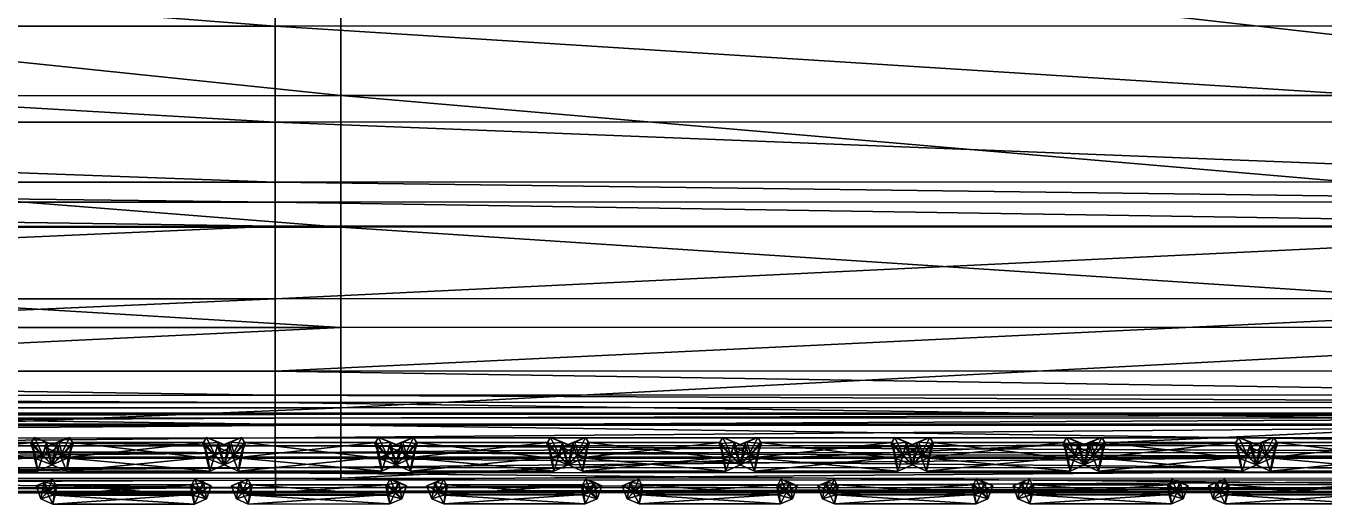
# Model space of a CAD drawing. Header units: centimetres. Extents: x -29.3 to 29.3, y -28.9 to 28.9.
# Drawn here: x 10.256 to 12.978, y -28.854 to -27.852 of the extents above; entities that cross this region are included whole.
import ezdxf

# ---------------------------------------------------------------- set-up
doc = ezdxf.new("R2010")
doc.units = ezdxf.units.CM
doc.layers.get('0').update_dxf_attribs({"true_color": 0xb1581b})

msp = doc.modelspace()

# ---------------------------------------------------------------- meshes
at = {"color": 34, "true_color": 0xb1581b}
mesh = msp.add_polyface(dxfattribs=at)
corners = [(13.9568, -28.2715, 4.6954), (10.7786, -28.2722, 4.8017), (10.7786, -28.2216, 4.8017), (7.3383, -28.2218, 4.8866), (7.3383, -28.2724, 4.8866), (7.3383, -28.1799, 4.8866), (10.7786, -28.1796, 4.8017), (13.9568, -28.2209, 4.6954), (3.7149, -28.2219, 4.8563), (13.9568, -28.179, 4.6954), (10.7786, -28.0537, 4.8017), (7.3383, -28.0539, 4.8866), (7.3383, -27.8529, 4.8866), (10.7785, -27.8527, 4.8017), (13.9567, -28.053, 4.6954), (10.7785, -27.5855, 4.8017), (13.9565, -27.5849, 4.6954), (13.9567, -27.852, 4.6954), (7.3383, -27.5858, 4.8866), (7.25, -27.0325, 4.8848), (10.6489, -27.0323, 4.8009), (13.7887, -27.0317, 4.6958), (3.7607, -27.156, 19.3478), (7.4297, -27.156, 19.3443), (7.4296, -26.5355, 19.5731), (10.9153, -26.5355, 19.5608), (10.9154, -27.1559, 19.3339), (14.126, -26.5354, 19.5363), (14.128, -28.4837, 18.371), (10.9163, -28.4843, 18.3898), (10.9162, -28.6526, 18.1085), (7.43, -28.6529, 18.1757), (7.43, -28.4846, 18.4101), (3.7608, -28.653, 18.2069), (7.4299, -27.9985, 18.8805), (7.4298, -27.6347, 19.1134), (3.7607, -27.6348, 19.1163), (7.43, -28.2742, 18.6456), (3.7608, -28.2743, 18.6474), (3.7607, -27.9986, 18.8829), (10.9162, -28.2739, 18.6399), (10.916, -27.9983, 18.8734), (14.1278, -28.2734, 18.6286), (10.9157, -27.6346, 19.1047), (14.1274, -27.9979, 18.8592), (14.1268, -27.6343, 19.0873), (10.7786, -28.424, 4.8017), (10.7786, -28.5757, 4.7601), (7.3383, -28.576, 4.8451), (7.3383, -28.4242, 4.8866), (13.9569, -28.4233, 4.6954), (3.7149, -28.4243, 4.8563), (3.7149, -28.5761, 4.8148), (7.3383, -28.6266, 4.7204), (10.7786, -28.6263, 4.6355), (13.957, -28.6257, 4.5292), (10.2601, -25.973, 4.7984), (6.9853, -25.9733, 4.8793)]
mesh.append_faces([[corners[k] for k in face] for face in [(0, 1, 2), (3, 2, 1), (1, 4, 3), (2, 3, 5), (5, 6, 2), (7, 2, 6), (8, 3, 4), (9, 6, 10), (11, 10, 6), (6, 5, 11), (10, 11, 12), (12, 13, 10), (14, 10, 13), (15, 16, 17), (17, 13, 15), (18, 15, 13), (13, 12, 18), (15, 18, 19), (19, 20, 15), (16, 15, 20), (20, 21, 16), (22, 23, 24), (25, 24, 23), (23, 26, 25), (27, 25, 26), (28, 29, 30), (31, 30, 29), (29, 32, 31), (33, 31, 32), (34, 35, 36), (35, 23, 22), (32, 37, 38), (37, 34, 39), (40, 29, 28), (41, 40, 42), (40, 41, 34), (34, 37, 40), (29, 40, 37), (37, 32, 29), (43, 41, 44), (26, 43, 45), (43, 26, 23), (23, 35, 43), (41, 43, 35), (35, 34, 41), (46, 47, 48), (48, 49, 46), (1, 46, 49), (49, 4, 1), (46, 1, 0), (47, 46, 50), (4, 49, 51), (49, 48, 52), (52, 48, 53), (54, 53, 48), (48, 47, 54), (55, 54, 47), (21, 20, 56), (20, 19, 57)]], dxfattribs={"vtx2": -1, "color": 34})
mesh = msp.add_polyface(dxfattribs=at)
corners = [(19.2878, -28.2669, 4.6654), (16.7941, -28.2702, 4.6614), (16.7941, -28.2196, 4.6614), (13.9568, -28.2209, 4.6954), (13.9568, -28.2715, 4.6954), (13.9568, -28.179, 4.6954), (16.794, -28.1777, 4.6614), (19.2877, -28.2164, 4.6654), (10.7786, -28.2216, 4.8017), (10.7786, -28.1796, 4.8017), (19.2876, -28.1744, 4.6654), (16.7939, -28.0517, 4.6614), (13.9567, -28.053, 4.6954), (13.9567, -27.852, 4.6954), (16.7937, -27.8507, 4.6614), (19.2873, -28.0484, 4.6654), (10.7786, -28.0537, 4.8017), (10.7785, -27.8527, 4.8017), (19.2867, -27.8474, 4.6654), (16.7934, -27.5836, 4.6614), (13.9565, -27.5849, 4.6954), (13.7887, -27.0317, 4.6958), (16.5912, -27.0304, 4.6623), (19.2861, -27.5803, 4.6654), (19.0536, -27.0271, 4.6662), (16.9715, -27.6339, 19.0583), (16.9706, -27.1556, 19.2783), (14.1263, -27.1558, 19.3131), (14.1268, -27.6343, 19.0873), (16.9726, -27.9972, 18.8355), (14.1274, -27.9979, 18.8592), (19.4575, -27.9917, 18.7965), (19.4549, -27.6282, 19.0125), (16.9734, -28.2725, 18.6098), (14.1278, -28.2734, 18.6286), (16.9738, -28.4827, 18.3667), (14.128, -28.4837, 18.371), (19.4618, -28.4783, 18.3546), (19.46, -28.2674, 18.5771), (16.9701, -26.5354, 19.4955), (14.126, -26.5354, 19.5363), (19.4528, -27.15, 19.2253), (10.9154, -27.1559, 19.3339), (16.9735, -28.6511, 18.0914), (14.1279, -28.6521, 18.0617), (10.9162, -28.6526, 18.1085), (10.9162, -28.2739, 18.6399), (10.916, -27.9983, 18.8734), (10.9157, -27.6346, 19.1047), (16.7943, -28.422, 4.6614), (16.7944, -28.5738, 4.6198), (13.9569, -28.5751, 4.6538), (13.9569, -28.4233, 4.6954), (19.2882, -28.4187, 4.6654), (10.7786, -28.424, 4.8017), (10.7786, -28.5757, 4.7601), (13.957, -28.6257, 4.5292), (16.7945, -28.6244, 4.4952), (19.2887, -28.6211, 4.4992)]
mesh.append_faces([[corners[k] for k in face] for face in [(0, 1, 2), (3, 2, 1), (1, 4, 3), (2, 3, 5), (5, 6, 2), (7, 2, 6), (8, 3, 4), (9, 5, 3), (10, 6, 11), (12, 11, 6), (6, 5, 12), (11, 12, 13), (13, 14, 11), (15, 11, 14), (16, 12, 5), (17, 13, 12), (18, 14, 19), (20, 19, 14), (14, 13, 20), (19, 20, 21), (21, 22, 19), (23, 19, 22), (22, 24, 23), (25, 26, 27), (27, 28, 25), (29, 25, 28), (28, 30, 29), (25, 29, 31), (26, 25, 32), (33, 29, 30), (30, 34, 33), (35, 33, 34), (34, 36, 35), (33, 35, 37), (29, 33, 38), (26, 39, 40), (40, 27, 26), (39, 26, 41), (42, 27, 40), (37, 35, 43), (44, 43, 35), (35, 36, 44), (45, 44, 36), (36, 34, 46), (34, 30, 47), (30, 28, 48), (28, 27, 42), (49, 50, 51), (51, 52, 49), (1, 49, 52), (52, 4, 1), (49, 1, 0), (50, 49, 53), (4, 52, 54), (52, 51, 55), (55, 51, 56), (57, 56, 51), (51, 50, 57), (58, 57, 50)]], dxfattribs={"vtx2": -1, "color": 34})
mesh = msp.add_polyface(dxfattribs=at)
corners = [(10.7787, -28.8306, 16.7962), (7.3384, -28.8308, 16.9101), (7.3384, -28.8308, 15.9557), (10.7787, -28.8306, 15.8902), (7.3384, -28.8308, 14.6388), (10.7787, -28.8306, 13.02), (7.3384, -28.8308, 13.0206), (7.3384, -28.8308, 11.2518), (10.7787, -28.8306, 14.6217), (3.715, -28.8309, 15.9865), (3.715, -28.8309, 14.6468), (3.715, -28.8309, 11.2518), (3.715, -28.8309, 13.0209), (3.715, -28.8049, 18.0335), (7.3384, -28.8048, 17.9724), (7.3383, -28.7787, 17.9809), (3.7149, -28.7788, 18.0421), (7.3383, -28.7475, 17.9838), (3.7149, -28.7163, 18.0421), (7.3383, -28.7162, 17.9809), (7.3383, -28.6901, 17.9724), (3.7149, -28.7476, 18.0449), (10.7786, -28.7785, 17.8507), (10.7786, -28.7472, 17.8535), (10.7786, -28.6899, 17.8422), (10.7786, -28.7159, 17.8507), (3.715, -28.8309, 16.9636), (7.3384, -28.8308, 17.4406), (3.715, -28.8309, 17.5017), (7.3384, -28.8308, 17.6931), (3.715, -28.8205, 18.0193), (7.3384, -28.8204, 17.9582), (3.715, -28.8283, 17.9973), (7.3384, -28.8282, 17.9361), (10.7787, -28.8306, 17.3106), (10.7787, -28.8306, 17.563), (10.7787, -28.8045, 17.8422), (10.7787, -28.8202, 17.8279), (7.3383, -28.6641, 17.9183), (10.7786, -28.6638, 17.7881), (10.7786, -28.6638, 17.7654), (7.3383, -28.6641, 17.8956), (7.3383, -28.6667, 17.9397), (10.7786, -28.6665, 17.8095), (10.7786, -28.6743, 17.8279), (7.3383, -28.6745, 17.9582), (3.7149, -28.6903, 18.0335), (7.3384, -28.8308, 17.8631), (7.3384, -28.8308, 17.9042), (3.715, -28.8309, 17.9654), (10.7787, -28.8306, 17.774), (10.7787, -28.8306, 17.7329), (10.7787, -28.8202, 7.7931), (7.3384, -28.8204, 7.8029), (7.3384, -28.7891, 6.3003), (10.7787, -28.7889, 6.2585), (7.3383, -28.7579, 5.1985), (7.3384, -28.8308, 9.4829), (10.7787, -28.8306, 9.4835), (3.715, -28.7892, 6.285), (3.715, -28.8205, 7.7987), (3.715, -28.8309, 9.4827), (10.7786, -28.7321, 4.5109), (7.3383, -28.7324, 4.5958), (7.3383, -28.687, 4.5543), (10.7786, -28.6868, 4.4693), (7.3383, -28.6417, 4.5958), (10.9162, -28.6526, 18.1085), (7.43, -28.6529, 18.1757), (7.4299, -28.8, 17.9418), (3.7607, -28.8001, 18.0027), (10.7786, -28.7576, 5.1243), (7.3383, -28.7475, 4.7204), (10.7786, -28.7472, 4.6355), (3.7149, -28.7476, 4.6901), (3.7149, -28.7325, 4.5655), (7.3383, -28.6266, 4.7204), (10.7786, -28.6263, 4.6355), (10.7786, -28.6414, 4.5109), (7.3384, -28.8308, 17.8133), (3.715, -28.8309, 17.8745), (3.715, -28.8309, 17.9242), (10.7787, -28.8306, 17.6832)]
mesh.append_faces([[corners[k] for k in face] for face in [(0, 1, 2), (3, 2, 4), (5, 6, 7), (8, 4, 6), (9, 2, 1), (10, 4, 2), (11, 7, 6), (12, 6, 4), (13, 14, 15), (16, 15, 17), (18, 19, 20), (21, 17, 19), (22, 15, 14), (23, 17, 15), (24, 20, 19), (25, 19, 17), (26, 1, 27), (28, 27, 29), (30, 31, 14), (32, 33, 31), (34, 27, 1), (35, 29, 27), (36, 14, 31), (37, 31, 33), (38, 39, 40), (40, 41, 38), (39, 38, 42), (42, 43, 39), (44, 45, 20), (20, 24, 44), (45, 44, 43), (43, 42, 45), (46, 20, 45), (47, 48, 49), (48, 33, 32), (33, 48, 50), (48, 47, 51), (52, 53, 54), (55, 54, 56), (7, 57, 58), (57, 53, 52), (56, 54, 59), (54, 53, 60), (53, 57, 61), (57, 7, 11), (62, 63, 64), (65, 64, 66), (67, 68, 69), (70, 69, 68), (71, 56, 72), (73, 72, 63), (74, 72, 56), (75, 63, 72), (76, 77, 78), (78, 66, 76), (29, 79, 80), (79, 47, 81), (47, 79, 82), (79, 29, 35)]], dxfattribs={"vtx2": -1, "color": 34})
mesh = msp.add_polyface(dxfattribs=at)
corners = [(13.9571, -28.8299, 16.7211), (10.7787, -28.8306, 16.7962), (10.7787, -28.8306, 15.8902), (7.3384, -28.8308, 15.9557), (7.3384, -28.8308, 14.6388), (10.7787, -28.8306, 14.6217), (13.9571, -28.8299, 15.8461), (7.3384, -28.8308, 11.2518), (10.7787, -28.8306, 11.2518), (10.7787, -28.8306, 13.02), (13.9571, -28.8299, 13.0187), (13.9571, -28.8299, 14.6091), (7.3384, -28.8308, 13.0206), (7.3384, -28.8048, 17.9724), (10.7787, -28.8045, 17.8422), (10.7786, -28.7785, 17.8507), (13.957, -28.7778, 17.7646), (13.957, -28.7466, 17.7674), (10.7786, -28.7472, 17.8535), (7.3383, -28.7787, 17.9809), (13.957, -28.6892, 17.7561), (10.7786, -28.6899, 17.8422), (10.7786, -28.7159, 17.8507), (7.3383, -28.7162, 17.9809), (7.3383, -28.7475, 17.9838), (13.957, -28.7153, 17.7646), (7.3384, -28.8308, 16.9101), (10.7787, -28.8306, 17.3106), (13.9571, -28.8299, 17.2249), (13.9571, -28.8299, 17.4771), (10.7787, -28.8306, 17.563), (7.3384, -28.8308, 17.4406), (13.957, -28.8039, 17.7561), (10.7787, -28.8202, 17.8279), (7.3384, -28.8204, 17.9582), (7.3384, -28.8282, 17.9361), (10.7787, -28.828, 17.8059), (13.9571, -28.8195, 17.7418), (10.7786, -28.6638, 17.7881), (13.9569, -28.6632, 17.702), (13.957, -28.6632, 17.6793), (10.7786, -28.6638, 17.7654), (10.7786, -28.6665, 17.8095), (13.9569, -28.6658, 17.7234), (13.957, -28.6736, 17.7418), (10.7786, -28.6743, 17.8279), (10.7787, -28.8306, 17.774), (10.7787, -28.8306, 17.7329), (13.9571, -28.8299, 17.6468), (13.9571, -28.8299, 17.688), (7.3384, -28.8308, 17.9042), (13.9571, -28.8195, 7.7818), (10.7787, -28.8202, 7.7931), (10.7787, -28.7889, 6.2585), (7.3384, -28.7891, 6.3003), (7.3383, -28.7579, 5.1985), (10.7786, -28.7576, 5.1243), (13.957, -28.7882, 6.2066), (10.7787, -28.8306, 9.4835), (7.3384, -28.8308, 9.4829), (13.9571, -28.8299, 9.4848), (13.957, -28.7315, 4.4046), (10.7786, -28.7321, 4.5109), (10.7786, -28.6868, 4.4693), (7.3383, -28.687, 4.5543), (7.3383, -28.6417, 4.5958), (10.7786, -28.6414, 4.5109), (13.957, -28.6861, 4.363), (7.4299, -28.8, 17.9418), (10.916, -28.7998, 17.8117), (10.9162, -28.6526, 18.1085), (14.1279, -28.6521, 18.0617), (13.957, -28.757, 5.0316), (10.7786, -28.7472, 4.6355), (7.3383, -28.7475, 4.7204), (7.3383, -28.7324, 4.5958), (13.957, -28.7466, 4.5292), (10.7786, -28.6263, 4.6355), (13.957, -28.6257, 4.5292), (13.957, -28.6408, 4.4046), (10.7787, -28.8306, 17.6832), (13.9571, -28.8299, 17.5972), (7.3384, -28.8308, 17.8631), (7.3384, -28.8308, 17.8133)]
mesh.append_faces([[corners[k] for k in face] for face in [(0, 1, 2), (3, 2, 1), (4, 5, 2), (6, 2, 5), (7, 8, 9), (10, 9, 8), (11, 5, 9), (12, 9, 5), (13, 14, 15), (16, 15, 14), (17, 18, 15), (19, 15, 18), (20, 21, 22), (23, 22, 21), (24, 18, 22), (25, 22, 18), (26, 1, 27), (28, 27, 1), (29, 30, 27), (31, 27, 30), (32, 14, 33), (34, 33, 14), (35, 36, 33), (37, 33, 36), (38, 39, 40), (40, 41, 38), (39, 38, 42), (42, 43, 39), (44, 45, 21), (45, 44, 43), (43, 42, 45), (46, 47, 48), (36, 46, 49), (46, 36, 35), (47, 46, 50), (51, 52, 53), (54, 53, 52), (55, 56, 53), (57, 53, 56), (58, 8, 7), (52, 58, 59), (58, 52, 51), (8, 58, 60), (61, 62, 63), (64, 63, 62), (65, 66, 63), (67, 63, 66), (68, 69, 70), (71, 70, 69), (72, 56, 73), (74, 73, 56), (75, 62, 73), (76, 73, 62), (77, 78, 79), (79, 66, 77), (80, 30, 29), (47, 80, 81), (80, 47, 82), (30, 80, 83)]], dxfattribs={"vtx2": -1, "color": 34})
mesh = msp.add_polyface(dxfattribs=at)
corners = [(16.7947, -28.8286, 16.7837), (13.9571, -28.8299, 16.7211), (13.9571, -28.8299, 15.8461), (16.7947, -28.8286, 15.8799), (13.9571, -28.8299, 14.6091), (16.7947, -28.8286, 13.0163), (13.9571, -28.8299, 13.0187), (13.9571, -28.8299, 11.2518), (16.7947, -28.8286, 14.6145), (10.7787, -28.8306, 15.8902), (10.7787, -28.8306, 14.6217), (10.7787, -28.8306, 11.2518), (10.7787, -28.8306, 13.02), (10.7787, -28.8045, 17.8422), (13.957, -28.8039, 17.7561), (13.957, -28.7778, 17.7646), (10.7786, -28.7785, 17.8507), (13.957, -28.7466, 17.7674), (10.7786, -28.7159, 17.8507), (13.957, -28.7153, 17.7646), (13.957, -28.6892, 17.7561), (10.7786, -28.7472, 17.8535), (16.7947, -28.7765, 17.8358), (16.7946, -28.7453, 17.8386), (16.7945, -28.688, 17.8272), (16.7946, -28.714, 17.8358), (10.7787, -28.8306, 16.7962), (13.9571, -28.8299, 17.2249), (10.7787, -28.8306, 17.3106), (13.9571, -28.8299, 17.4771), (10.7787, -28.8202, 17.8279), (13.9571, -28.8195, 17.7418), (10.7787, -28.828, 17.8059), (13.9571, -28.8273, 17.7198), (16.7947, -28.8286, 17.2968), (16.7947, -28.8286, 17.5486), (16.7947, -28.8026, 17.8272), (16.7947, -28.8182, 17.813), (13.9569, -28.6632, 17.702), (16.7945, -28.6619, 17.7732), (16.7945, -28.6619, 17.7504), (13.957, -28.6632, 17.6793), (13.9569, -28.6658, 17.7234), (16.7945, -28.6645, 17.7945), (16.7945, -28.6723, 17.813), (13.957, -28.6736, 17.7418), (10.7786, -28.6899, 17.8422), (13.9571, -28.8299, 17.6468), (13.9571, -28.8299, 17.688), (10.7787, -28.8306, 17.774), (16.7947, -28.8286, 17.7592), (16.7947, -28.8286, 17.7181), (13.9571, -28.8195, 7.7818), (13.957, -28.7882, 6.2066), (16.7947, -28.7869, 6.192), (13.957, -28.757, 5.0316), (16.7946, -28.7557, 5.0025), (13.9571, -28.8299, 9.4848), (16.7947, -28.8286, 9.4872), (16.7947, -28.8182, 7.7812), (10.7787, -28.7889, 6.2585), (10.7786, -28.7576, 5.1243), (10.7787, -28.8306, 9.4835), (16.7946, -28.7302, 4.3706), (13.957, -28.7315, 4.4046), (13.957, -28.6861, 4.363), (16.7945, -28.6848, 4.329), (13.957, -28.6408, 4.4046), (10.7786, -28.6868, 4.4693), (10.7786, -28.6414, 4.5109), (16.9735, -28.6511, 18.0914), (14.1279, -28.6521, 18.0617), (14.1275, -28.7993, 17.7264), (10.916, -28.7998, 17.8117), (13.957, -28.7466, 4.5292), (16.7946, -28.7453, 4.4952), (10.7786, -28.7472, 4.6355), (10.7786, -28.7321, 4.5109), (16.7945, -28.6395, 4.3706), (13.957, -28.6257, 4.5292), (13.9571, -28.8299, 17.5972), (10.7787, -28.8306, 17.6832), (10.7787, -28.8306, 17.7329), (16.7947, -28.8286, 17.6685)]
mesh.append_faces([[corners[k] for k in face] for face in [(0, 1, 2), (3, 2, 4), (5, 6, 7), (8, 4, 6), (9, 2, 1), (10, 4, 2), (11, 7, 6), (12, 6, 4), (13, 14, 15), (16, 15, 17), (18, 19, 20), (21, 17, 19), (22, 15, 14), (23, 17, 15), (24, 20, 19), (25, 19, 17), (26, 1, 27), (28, 27, 29), (30, 31, 14), (32, 33, 31), (34, 27, 1), (35, 29, 27), (36, 14, 31), (37, 31, 33), (38, 39, 40), (40, 41, 38), (39, 38, 42), (42, 43, 39), (44, 45, 20), (45, 44, 43), (43, 42, 45), (46, 20, 45), (47, 48, 49), (48, 33, 32), (33, 48, 50), (48, 47, 51), (52, 53, 54), (53, 55, 56), (7, 57, 58), (57, 52, 59), (60, 53, 52), (61, 55, 53), (52, 57, 62), (57, 7, 11), (63, 64, 65), (66, 65, 67), (68, 65, 64), (69, 67, 65), (70, 71, 72), (73, 72, 71), (56, 55, 74), (75, 74, 64), (76, 74, 55), (77, 64, 74), (78, 67, 79), (29, 80, 81), (80, 47, 82), (47, 80, 83), (80, 29, 35)]], dxfattribs={"vtx2": -1, "color": 34})
at = {"color": 214, "true_color": 0x911cb1}
mesh = msp.add_polyface(dxfattribs=at)
corners = [(9.9497, -28.7722, 4.838), (9.9626, -28.7356, 4.8376), (9.9378, -28.7251, 4.8639), (9.9303, -28.7516, 4.8676), (9.9294, -28.7531, 4.8082), (9.9376, -28.7256, 4.8113), (9.9127, -28.7151, 4.8376), (10.2911, -28.7516, 4.8523), (10.2986, -28.725, 4.8486), (10.2736, -28.7151, 4.8223), (10.2659, -28.7278, 4.8221), (10.3106, -28.7722, 4.8226), (10.2903, -28.7531, 4.7929), (10.2984, -28.7256, 4.7959), (10.3235, -28.7355, 4.8223), (10.2758, -28.7563, 4.8531), (10.2683, -28.7255, 4.8222), (10.2804, -28.7858, 4.8239), (10.2736, -28.7585, 4.7933), (9.9866, -28.7563, 4.8653), (9.9914, -28.7256, 4.8339), (9.9794, -28.7858, 4.8367), (9.9835, -28.7585, 4.8056), (9.9713, -28.7516, 4.8659), (9.9938, -28.7278, 4.8337), (9.9493, -28.7722, 4.838), (9.967, -28.7531, 4.8066), (9.9635, -28.7251, 4.8628), (9.9861, -28.7151, 4.8345), (9.9364, -28.7356, 4.8387), (9.9591, -28.7256, 4.8103), (10.3101, -28.7721, 4.8226), (10.2972, -28.7356, 4.8233), (10.3199, -28.7256, 4.795)]
mesh.append_faces([[corners[k] for k in face] for face in [(29, 27, 28), (30, 29, 28)]], dxfattribs={"color": 214})
mesh.append_faces([[corners[k] for k in face] for face in [(0, 1, 2), (2, 3, 0), (4, 5, 1), (1, 0, 4), (1, 5, 6), (6, 2, 1), (7, 8, 9), (9, 10, 7), (8, 7, 11), (12, 13, 14), (14, 11, 12), (10, 9, 13), (13, 12, 10), (15, 7, 10), (10, 16, 15), (17, 11, 7), (7, 15, 17), (18, 12, 11), (11, 17, 18), (16, 10, 12), (12, 18, 16), (19, 15, 16), (16, 20, 19), (21, 17, 15), (15, 19, 21), (22, 18, 17), (17, 21, 22), (20, 16, 18), (18, 22, 20), (23, 19, 20), (20, 24, 23), (25, 21, 19), (19, 23, 25), (26, 22, 21), (21, 25, 26), (24, 20, 22), (22, 26, 24), (27, 23, 24), (24, 28, 27), (29, 25, 23), (23, 27, 29), (30, 26, 25), (25, 29, 30), (28, 24, 26), (26, 30, 28), (14, 13, 9), (9, 8, 14), (31, 32, 33)]], dxfattribs={"vtx2": -1, "color": 214})
mesh = msp.add_polyface(dxfattribs=at)
corners = [(10.3106, -28.7722, 4.8226), (10.3235, -28.7355, 4.8223), (10.2986, -28.725, 4.8486), (10.6519, -28.7515, 4.8369), (10.6595, -28.725, 4.8332), (10.6344, -28.715, 4.8069), (10.6267, -28.7278, 4.8068), (10.6714, -28.7721, 4.8073), (10.6843, -28.7355, 4.8069), (10.6511, -28.753, 4.7775), (10.6593, -28.7256, 4.7806), (10.6367, -28.7562, 4.8377), (10.6291, -28.7255, 4.8068), (10.6413, -28.7858, 4.8086), (10.6345, -28.7585, 4.7779), (10.3475, -28.7563, 4.85), (10.3522, -28.7255, 4.8186), (10.3403, -28.7858, 4.8214), (10.3443, -28.7585, 4.7902), (10.3322, -28.7516, 4.8505), (10.3546, -28.7278, 4.8184), (10.3101, -28.7721, 4.8226), (10.3278, -28.7531, 4.7912), (10.3243, -28.725, 4.8475), (10.3469, -28.715, 4.8191), (10.2972, -28.7356, 4.8233), (10.3199, -28.7256, 4.795), (10.6581, -28.7355, 4.8079), (10.671, -28.7721, 4.8072), (10.693, -28.7515, 4.8352), (10.6852, -28.725, 4.8321), (10.6808, -28.7256, 4.7796), (10.6886, -28.753, 4.7759), (10.7078, -28.715, 4.8038)]
mesh.append_faces([[corners[k] for k in face] for face in [(25, 23, 24), (26, 25, 24), (27, 30, 33), (31, 27, 33)]], dxfattribs={"color": 214})
mesh.append_faces([[corners[k] for k in face] for face in [(0, 1, 2), (3, 4, 5), (5, 6, 3), (7, 8, 4), (4, 3, 7), (9, 10, 8), (8, 7, 9), (6, 5, 10), (10, 9, 6), (11, 3, 6), (6, 12, 11), (13, 7, 3), (3, 11, 13), (14, 9, 7), (7, 13, 14), (12, 6, 9), (9, 14, 12), (15, 11, 12), (12, 16, 15), (17, 13, 11), (11, 15, 17), (18, 14, 13), (13, 17, 18), (16, 12, 14), (14, 18, 16), (19, 15, 16), (16, 20, 19), (21, 17, 15), (15, 19, 21), (22, 18, 17), (17, 21, 22), (20, 16, 18), (18, 22, 20), (23, 19, 20), (20, 24, 23), (25, 21, 19), (19, 23, 25), (26, 22, 21), (24, 20, 22), (22, 26, 24), (8, 10, 5), (5, 4, 8), (27, 28, 29), (29, 30, 27), (31, 32, 28), (28, 27, 31)]], dxfattribs={"vtx2": -1, "color": 214})
mesh = msp.add_polyface(dxfattribs=at)
corners = [(11.0128, -28.7515, 4.8216), (11.0203, -28.725, 4.8179), (10.9953, -28.715, 4.7915), (10.9876, -28.7277, 4.7914), (11.0323, -28.7721, 4.7919), (11.0452, -28.7355, 4.7915), (11.0119, -28.753, 4.7621), (11.0201, -28.7255, 4.7652), (10.9975, -28.7562, 4.8223), (10.99, -28.7255, 4.7914), (11.0021, -28.7857, 4.7932), (10.9953, -28.7584, 4.7626), (10.7083, -28.7562, 4.8346), (10.7131, -28.7255, 4.8032), (10.7011, -28.7857, 4.806), (10.7051, -28.7585, 4.7749), (10.693, -28.7515, 4.8352), (10.7155, -28.7278, 4.803), (10.671, -28.7721, 4.8072), (10.6886, -28.753, 4.7759), (10.6852, -28.725, 4.8321), (10.7078, -28.715, 4.8038), (10.6808, -28.7256, 4.7796), (11.0318, -28.7721, 4.7919), (11.0619, -28.7857, 4.7906), (11.0691, -28.7562, 4.8193), (11.0539, -28.7515, 4.8198), (11.0495, -28.753, 4.7605), (11.066, -28.7584, 4.7595), (11.046, -28.725, 4.8167), (11.0763, -28.7277, 4.7877), (11.0189, -28.7355, 4.7926), (11.0416, -28.7255, 4.7643), (11.0686, -28.715, 4.7884)]
mesh.append_faces([[corners[k] for k in face] for face in [(31, 29, 33), (32, 31, 33)]], dxfattribs={"color": 214})
mesh.append_faces([[corners[k] for k in face] for face in [(0, 1, 2), (2, 3, 0), (4, 5, 1), (1, 0, 4), (6, 7, 5), (5, 4, 6), (3, 2, 7), (7, 6, 3), (8, 0, 3), (3, 9, 8), (10, 4, 0), (0, 8, 10), (11, 6, 4), (4, 10, 11), (9, 3, 6), (6, 11, 9), (12, 8, 9), (9, 13, 12), (14, 10, 8), (8, 12, 14), (15, 11, 10), (10, 14, 15), (13, 9, 11), (11, 15, 13), (16, 12, 13), (13, 17, 16), (18, 14, 12), (12, 16, 18), (19, 15, 14), (14, 18, 19), (17, 13, 15), (15, 19, 17), (20, 16, 17), (17, 21, 20), (21, 17, 19), (19, 22, 21), (5, 7, 2), (2, 1, 5), (23, 24, 25), (25, 26, 23), (27, 28, 24), (24, 23, 27), (29, 26, 30), (31, 23, 26), (26, 29, 31), (32, 27, 23), (23, 31, 32), (27, 32, 33)]], dxfattribs={"vtx2": -1, "color": 214})
mesh = msp.add_polyface(dxfattribs=at)
corners = [(11.3736, -28.7515, 4.8062), (11.3812, -28.7249, 4.8025), (11.3561, -28.715, 4.7762), (11.3484, -28.7277, 4.7761), (11.3931, -28.7721, 4.7766), (11.406, -28.7354, 4.7762), (11.3728, -28.753, 4.7468), (11.3809, -28.7255, 4.7499), (11.3583, -28.7562, 4.807), (11.3508, -28.7254, 4.7761), (11.3629, -28.7857, 4.7779), (11.3562, -28.7584, 4.7472), (11.0691, -28.7562, 4.8193), (11.0739, -28.7255, 4.7878), (11.0619, -28.7857, 4.7906), (11.066, -28.7584, 4.7595), (11.0539, -28.7515, 4.8198), (11.0763, -28.7277, 4.7877), (11.0495, -28.753, 4.7605), (11.0686, -28.715, 4.7884), (11.046, -28.725, 4.8167), (11.4147, -28.7515, 4.8044), (11.43, -28.7562, 4.8039), (11.4347, -28.7254, 4.7725), (11.4372, -28.7277, 4.7723), (11.3927, -28.772, 4.7765), (11.4228, -28.7857, 4.7753), (11.4103, -28.7529, 4.7452), (11.4268, -28.7584, 4.7442), (11.4068, -28.7249, 4.8014), (11.4295, -28.715, 4.7731), (11.3798, -28.7355, 4.7772), (11.4024, -28.7255, 4.7489)]
mesh.append_faces([[corners[k] for k in face] for face in [(31, 29, 30), (32, 31, 30)]], dxfattribs={"color": 214})
mesh.append_faces([[corners[k] for k in face] for face in [(0, 1, 2), (2, 3, 0), (4, 5, 1), (1, 0, 4), (6, 7, 5), (5, 4, 6), (3, 2, 7), (7, 6, 3), (8, 0, 3), (3, 9, 8), (10, 4, 0), (0, 8, 10), (11, 6, 4), (4, 10, 11), (9, 3, 6), (6, 11, 9), (12, 8, 9), (9, 13, 12), (14, 10, 8), (8, 12, 14), (15, 11, 10), (10, 14, 15), (13, 9, 11), (11, 15, 13), (16, 12, 13), (13, 17, 16), (17, 13, 15), (15, 18, 17), (17, 19, 20), (19, 17, 18), (5, 7, 2), (2, 1, 5), (21, 22, 23), (23, 24, 21), (25, 26, 22), (22, 21, 25), (27, 28, 26), (26, 25, 27), (24, 23, 28), (28, 27, 24), (29, 21, 24), (24, 30, 29), (31, 25, 21), (21, 29, 31), (32, 27, 25), (25, 31, 32), (30, 24, 27), (27, 32, 30)]], dxfattribs={"vtx2": -1, "color": 214})
mesh = msp.add_polyface(dxfattribs=at)
corners = [(11.7345, -28.7514, 4.7909), (11.742, -28.7249, 4.7872), (11.717, -28.7149, 4.7608), (11.7093, -28.7277, 4.7607), (11.754, -28.772, 4.7612), (11.7669, -28.7354, 4.7608), (11.7336, -28.7529, 4.7314), (11.7418, -28.7255, 4.7345), (11.7192, -28.7561, 4.7916), (11.7117, -28.7254, 4.7607), (11.7238, -28.7856, 4.7625), (11.717, -28.7584, 4.7319), (11.43, -28.7562, 4.8039), (11.4347, -28.7254, 4.7725), (11.4228, -28.7857, 4.7753), (11.4268, -28.7584, 4.7442), (11.7908, -28.7561, 4.7886), (12.08, -28.7561, 4.7763), (12.0725, -28.7254, 4.7454), (11.7956, -28.7254, 4.7571), (11.7836, -28.7856, 4.7599), (12.0846, -28.7856, 4.7471), (11.7877, -28.7584, 4.7288), (12.0779, -28.7583, 4.7165), (11.7756, -28.7514, 4.7891), (11.798, -28.7277, 4.757), (11.7535, -28.772, 4.7612), (11.7712, -28.7529, 4.7298), (11.7677, -28.7249, 4.786), (11.7903, -28.7149, 4.7577), (11.7406, -28.7354, 4.7619), (11.7633, -28.7254, 4.7336)]
mesh.append_faces([[corners[k] for k in face] for face in [(30, 28, 29), (31, 30, 29)]], dxfattribs={"color": 214})
mesh.append_faces([[corners[k] for k in face] for face in [(0, 1, 2), (2, 3, 0), (4, 5, 1), (1, 0, 4), (6, 7, 5), (5, 4, 6), (3, 2, 7), (7, 6, 3), (8, 0, 3), (3, 9, 8), (10, 4, 0), (0, 8, 10), (11, 6, 4), (4, 10, 11), (9, 3, 6), (6, 11, 9), (12, 8, 9), (9, 13, 12), (14, 10, 8), (8, 12, 14), (15, 11, 10), (10, 14, 15), (13, 9, 11), (11, 15, 13), (5, 7, 2), (2, 1, 5), (16, 17, 18), (18, 19, 16), (17, 16, 20), (21, 20, 22), (19, 18, 23), (23, 22, 19), (24, 16, 19), (19, 25, 24), (26, 20, 16), (16, 24, 26), (27, 22, 20), (20, 26, 27), (25, 19, 22), (22, 27, 25), (28, 24, 25), (25, 29, 28), (30, 26, 24), (24, 28, 30), (31, 27, 26), (26, 30, 31), (29, 25, 27), (27, 31, 29)]], dxfattribs={"vtx2": -1, "color": 214})
mesh = msp.add_polyface(dxfattribs=at)
corners = [(12.0953, -28.7514, 4.7755), (12.1029, -28.7249, 4.7718), (12.0778, -28.7149, 4.7455), (12.0701, -28.7276, 4.7454), (12.1148, -28.772, 4.7459), (12.1277, -28.7354, 4.7455), (12.0945, -28.7529, 4.7161), (12.1026, -28.7254, 4.7191), (12.08, -28.7561, 4.7763), (12.0725, -28.7254, 4.7454), (12.0846, -28.7856, 4.7471), (12.0779, -28.7583, 4.7165), (11.7836, -28.7856, 4.7599), (11.7877, -28.7584, 4.7288), (12.4386, -28.7149, 4.7301), (12.4309, -28.7276, 4.73), (12.4562, -28.7513, 4.7601), (12.4334, -28.7253, 4.73), (12.4409, -28.7561, 4.7609), (12.4553, -28.7529, 4.7007), (12.1517, -28.7561, 4.7732), (12.1564, -28.7254, 4.7418), (12.1445, -28.7856, 4.7446), (12.4455, -28.7856, 4.7318), (12.1485, -28.7583, 4.7135), (12.4387, -28.7583, 4.7011), (12.1364, -28.7514, 4.7737), (12.1589, -28.7276, 4.7416), (12.1144, -28.772, 4.7458), (12.132, -28.7529, 4.7144), (12.1285, -28.7249, 4.7707), (12.1512, -28.7149, 4.7424), (12.1015, -28.7354, 4.7465), (12.1241, -28.7254, 4.7182)]
mesh.append_faces([[corners[k] for k in face] for face in [(32, 30, 31), (33, 32, 31)]], dxfattribs={"color": 214})
mesh.append_faces([[corners[k] for k in face] for face in [(0, 1, 2), (2, 3, 0), (4, 5, 1), (1, 0, 4), (6, 7, 5), (5, 4, 6), (3, 2, 7), (7, 6, 3), (8, 0, 3), (3, 9, 8), (10, 4, 0), (0, 8, 10), (11, 6, 4), (4, 10, 11), (9, 3, 6), (6, 11, 9), (12, 10, 8), (13, 11, 10), (5, 7, 2), (2, 1, 5), (14, 15, 16), (15, 17, 18), (17, 15, 19), (20, 18, 17), (17, 21, 20), (22, 23, 18), (18, 20, 22), (24, 25, 23), (23, 22, 24), (21, 17, 25), (25, 24, 21), (26, 20, 21), (21, 27, 26), (28, 22, 20), (20, 26, 28), (29, 24, 22), (22, 28, 29), (27, 21, 24), (24, 29, 27), (30, 26, 27), (27, 31, 30), (32, 28, 26), (26, 30, 32), (33, 29, 28), (28, 32, 33), (31, 27, 29), (29, 33, 31)]], dxfattribs={"vtx2": -1, "color": 214})
mesh = msp.add_polyface(dxfattribs=at)
corners = [(12.4562, -28.7513, 4.7601), (12.4637, -28.7248, 4.7564), (12.4386, -28.7149, 4.7301), (12.4757, -28.7719, 4.7305), (12.4885, -28.7354, 4.7301), (12.4553, -28.7529, 4.7007), (12.4635, -28.7254, 4.7038), (12.4309, -28.7276, 4.73), (12.4409, -28.7561, 4.7609), (12.4455, -28.7856, 4.7318), (12.4387, -28.7583, 4.7011), (12.4334, -28.7253, 4.73), (12.817, -28.7513, 4.7448), (12.8246, -28.7248, 4.7411), (12.7995, -28.7148, 4.7148), (12.7918, -28.7276, 4.7146), (12.8243, -28.7254, 4.6884), (12.8162, -28.7528, 4.6854), (12.8017, -28.756, 4.7456), (12.7942, -28.7253, 4.7147), (12.8063, -28.7855, 4.7164), (12.7996, -28.7583, 4.6858), (12.5125, -28.7561, 4.7578), (12.5173, -28.7253, 4.7264), (12.5053, -28.7856, 4.7292), (12.5094, -28.7583, 4.6981), (12.4972, -28.7513, 4.7584), (12.5197, -28.7276, 4.7262), (12.4752, -28.7719, 4.7305), (12.4929, -28.7528, 4.6991), (12.4894, -28.7248, 4.7553), (12.512, -28.7148, 4.727), (12.4623, -28.7354, 4.7312), (12.485, -28.7254, 4.7028)]
mesh.append_faces([[corners[k] for k in face] for face in [(32, 30, 31), (33, 32, 31)]], dxfattribs={"color": 214})
mesh.append_faces([[corners[k] for k in face] for face in [(0, 1, 2), (3, 4, 1), (1, 0, 3), (5, 6, 4), (4, 3, 5), (7, 2, 6), (6, 5, 7), (8, 0, 7), (9, 3, 0), (0, 8, 9), (10, 5, 3), (3, 9, 10), (5, 10, 11), (4, 6, 2), (2, 1, 4), (12, 13, 14), (14, 15, 12), (15, 14, 16), (16, 17, 15), (18, 12, 15), (15, 19, 18), (12, 18, 20), (19, 15, 17), (17, 21, 19), (22, 18, 19), (19, 23, 22), (24, 20, 18), (18, 22, 24), (25, 21, 20), (20, 24, 25), (23, 19, 21), (21, 25, 23), (26, 22, 23), (23, 27, 26), (28, 24, 22), (22, 26, 28), (29, 25, 24), (24, 28, 29), (27, 23, 25), (25, 29, 27), (30, 26, 27), (27, 31, 30), (32, 28, 26), (26, 30, 32), (33, 29, 28), (28, 32, 33), (31, 27, 29), (29, 33, 31)]], dxfattribs={"vtx2": -1, "color": 214})
mesh = msp.add_polyface(dxfattribs=at)
corners = [(12.8365, -28.7719, 4.7151), (12.8494, -28.7353, 4.7148), (12.8246, -28.7248, 4.7411), (12.817, -28.7513, 4.7448), (12.8162, -28.7528, 4.6854), (12.8243, -28.7254, 4.6884), (12.8063, -28.7855, 4.7164), (12.7996, -28.7583, 4.6858), (12.7995, -28.7148, 4.7148), (13.1779, -28.7513, 4.7294), (13.1854, -28.7248, 4.7257), (13.1603, -28.7148, 4.6994), (13.1526, -28.7275, 4.6993), (13.1973, -28.7719, 4.6998), (13.1852, -28.7253, 4.6731), (13.177, -28.7528, 4.67), (13.1626, -28.756, 4.7302), (13.155, -28.7253, 4.6993), (13.1672, -28.7855, 4.7011), (13.1604, -28.7582, 4.6704), (12.8734, -28.756, 4.7425), (12.8781, -28.7253, 4.7111), (12.8662, -28.7855, 4.7139), (12.8702, -28.7583, 4.6828), (12.8581, -28.7513, 4.743), (12.8806, -28.7275, 4.7109), (12.8361, -28.7719, 4.7151), (12.8537, -28.7528, 4.6837), (12.8502, -28.7248, 4.74), (12.8729, -28.7148, 4.7116), (12.8232, -28.7354, 4.7158), (12.8458, -28.7253, 4.6875), (13.2102, -28.7353, 4.6994)]
mesh.append_faces([[corners[k] for k in face] for face in [(30, 28, 29), (31, 30, 29)]], dxfattribs={"color": 214})
mesh.append_faces([[corners[k] for k in face] for face in [(0, 1, 2), (2, 3, 0), (4, 5, 1), (1, 0, 4), (6, 0, 3), (7, 4, 0), (0, 6, 7), (1, 5, 8), (8, 2, 1), (9, 10, 11), (11, 12, 9), (10, 9, 13), (12, 11, 14), (14, 15, 12), (16, 9, 12), (12, 17, 16), (18, 13, 9), (9, 16, 18), (19, 15, 13), (13, 18, 19), (17, 12, 15), (15, 19, 17), (20, 16, 17), (17, 21, 20), (22, 18, 16), (16, 20, 22), (23, 19, 18), (18, 22, 23), (21, 17, 19), (19, 23, 21), (24, 20, 21), (21, 25, 24), (26, 22, 20), (20, 24, 26), (27, 23, 22), (22, 26, 27), (25, 21, 23), (23, 27, 25), (28, 24, 25), (25, 29, 28), (30, 26, 24), (24, 28, 30), (31, 27, 26), (26, 30, 31), (29, 25, 27), (27, 31, 29), (32, 14, 11), (11, 10, 32)]], dxfattribs={"vtx2": -1, "color": 214})
at = {"color": 164, "true_color": 0x1c1cb1}
mesh = msp.add_polyface(dxfattribs=at)
corners = [(10.621, -28.8291, 17.6567), (10.6277, -28.8088, 17.6542), (10.6096, -28.8022, 17.6367), (10.6037, -28.8134, 17.6373), (10.6339, -28.8434, 17.6366), (10.644, -28.8163, 17.6354), (10.619, -28.8301, 17.6171), (10.6258, -28.8097, 17.6179), (10.6061, -28.8345, 17.6577), (10.6009, -28.814, 17.6375), (10.609, -28.8543, 17.6381), (10.6041, -28.8355, 17.6178), (10.3169, -28.8345, 17.6719), (10.3201, -28.814, 17.6513), (10.312, -28.8543, 17.6527), (10.3148, -28.8355, 17.6321), (10.302, -28.8291, 17.6724), (10.3172, -28.8135, 17.6514), (10.2871, -28.8434, 17.6536), (10.3, -28.8301, 17.6328), (10.2951, -28.8088, 17.6706), (10.3113, -28.8022, 17.6514), (10.277, -28.8163, 17.6535), (10.2932, -28.8097, 17.6343), (10.6868, -28.8163, 17.6333), (10.697, -28.8434, 17.6335), (10.7118, -28.8291, 17.6523), (10.7049, -28.8087, 17.6504), (10.703, -28.8097, 17.6141), (10.7098, -28.8301, 17.6126), (10.7211, -28.8021, 17.6313)]
mesh.append_faces([[corners[k] for k in face] for face in [(22, 20, 21), (23, 22, 21), (28, 24, 30)]], dxfattribs={"color": 164})
mesh.append_faces([[corners[k] for k in face] for face in [(0, 1, 2), (2, 3, 0), (4, 5, 1), (1, 0, 4), (6, 7, 5), (5, 4, 6), (3, 2, 7), (7, 6, 3), (8, 0, 3), (3, 9, 8), (10, 4, 0), (0, 8, 10), (11, 6, 4), (4, 10, 11), (9, 3, 6), (6, 11, 9), (12, 8, 9), (9, 13, 12), (14, 10, 8), (8, 12, 14), (15, 11, 10), (10, 14, 15), (13, 9, 11), (11, 15, 13), (16, 12, 13), (13, 17, 16), (18, 14, 12), (12, 16, 18), (19, 15, 14), (14, 18, 19), (17, 13, 15), (15, 19, 17), (20, 16, 17), (17, 21, 20), (22, 18, 16), (16, 20, 22), (23, 19, 18), (18, 22, 23), (21, 17, 19), (19, 23, 21), (5, 7, 2), (2, 1, 5), (24, 25, 26), (26, 27, 24), (28, 29, 25), (25, 24, 28)]], dxfattribs={"vtx2": -1, "color": 164})
mesh = msp.add_polyface(dxfattribs=at)
corners = [(11.0308, -28.829, 17.6366), (11.0375, -28.8087, 17.6341), (11.0194, -28.8021, 17.6166), (11.0135, -28.8134, 17.6172), (11.0437, -28.8434, 17.6164), (11.0538, -28.8163, 17.6153), (11.0288, -28.8301, 17.5969), (11.0357, -28.8097, 17.5978), (11.016, -28.8344, 17.6376), (11.0107, -28.8139, 17.6173), (11.0189, -28.8542, 17.6179), (11.0139, -28.8355, 17.5977), (10.7267, -28.8345, 17.6518), (10.7299, -28.814, 17.6311), (10.7218, -28.8543, 17.6325), (10.7247, -28.8355, 17.6119), (10.7118, -28.8291, 17.6523), (10.7271, -28.8134, 17.6312), (10.697, -28.8434, 17.6335), (10.7098, -28.8301, 17.6126), (10.7049, -28.8087, 17.6504), (10.7211, -28.8021, 17.6313), (10.703, -28.8097, 17.6141), (10.6868, -28.8163, 17.6333), (11.1365, -28.8344, 17.6316), (11.1216, -28.829, 17.6321), (11.1068, -28.8434, 17.6133), (11.1317, -28.8542, 17.6124), (11.1196, -28.8301, 17.5925), (11.0966, -28.8163, 17.6131), (11.1147, -28.8087, 17.6303), (11.1129, -28.8096, 17.594), (11.131, -28.8021, 17.6111)]
mesh.append_faces([[corners[k] for k in face] for face in [(23, 20, 21), (29, 30, 32), (31, 29, 32)]], dxfattribs={"color": 164})
mesh.append_faces([[corners[k] for k in face] for face in [(0, 1, 2), (2, 3, 0), (4, 5, 1), (1, 0, 4), (6, 7, 5), (5, 4, 6), (3, 2, 7), (7, 6, 3), (8, 0, 3), (3, 9, 8), (10, 4, 0), (0, 8, 10), (11, 6, 4), (4, 10, 11), (9, 3, 6), (6, 11, 9), (12, 8, 9), (9, 13, 12), (14, 10, 8), (8, 12, 14), (15, 11, 10), (10, 14, 15), (13, 9, 11), (11, 15, 13), (16, 12, 13), (13, 17, 16), (18, 14, 12), (12, 16, 18), (19, 15, 14), (14, 18, 19), (17, 13, 15), (15, 19, 17), (20, 16, 17), (17, 21, 20), (21, 17, 19), (19, 22, 21), (5, 7, 2), (2, 1, 5), (24, 25, 26), (27, 26, 28), (29, 26, 25), (25, 30, 29), (31, 28, 26), (26, 29, 31), (28, 31, 32)]], dxfattribs={"vtx2": -1, "color": 164})
mesh = msp.add_polyface(dxfattribs=at)
corners = [(11.4407, -28.829, 17.6164), (11.4473, -28.8087, 17.6139), (11.4292, -28.8021, 17.5964), (11.4233, -28.8134, 17.597), (11.4535, -28.8433, 17.5963), (11.4636, -28.8162, 17.5951), (11.4386, -28.83, 17.5768), (11.4455, -28.8096, 17.5776), (11.4258, -28.8344, 17.6174), (11.4205, -28.8139, 17.5972), (11.4287, -28.8542, 17.5978), (11.4237, -28.8354, 17.5775), (11.1365, -28.8344, 17.6316), (11.1397, -28.8139, 17.611), (11.1317, -28.8542, 17.6124), (11.1345, -28.8355, 17.5918), (11.1216, -28.829, 17.6321), (11.1369, -28.8134, 17.6111), (11.1068, -28.8434, 17.6133), (11.1196, -28.8301, 17.5925), (11.1147, -28.8087, 17.6303), (11.131, -28.8021, 17.6111), (11.5166, -28.8433, 17.5932), (11.5415, -28.8542, 17.5922), (11.5464, -28.8344, 17.6115), (11.5315, -28.829, 17.612), (11.5294, -28.83, 17.5723), (11.5443, -28.8354, 17.5716), (11.5245, -28.8087, 17.6101), (11.5467, -28.8133, 17.5909), (11.5408, -28.8021, 17.591), (11.5064, -28.8162, 17.593), (11.5227, -28.8096, 17.5738)]
mesh.append_faces([[corners[k] for k in face] for face in [(31, 28, 30), (32, 31, 30)]], dxfattribs={"color": 164})
mesh.append_faces([[corners[k] for k in face] for face in [(0, 1, 2), (2, 3, 0), (4, 5, 1), (1, 0, 4), (6, 7, 5), (5, 4, 6), (3, 2, 7), (7, 6, 3), (8, 0, 3), (3, 9, 8), (10, 4, 0), (0, 8, 10), (11, 6, 4), (4, 10, 11), (9, 3, 6), (6, 11, 9), (12, 8, 9), (9, 13, 12), (14, 10, 8), (8, 12, 14), (15, 11, 10), (10, 14, 15), (13, 9, 11), (11, 15, 13), (16, 12, 13), (13, 17, 16), (18, 14, 12), (19, 15, 14), (17, 13, 15), (15, 19, 17), (20, 16, 17), (17, 21, 20), (21, 17, 19), (5, 7, 2), (2, 1, 5), (22, 23, 24), (24, 25, 22), (26, 27, 23), (23, 22, 26), (28, 25, 29), (29, 30, 28), (31, 22, 25), (25, 28, 31), (32, 26, 22), (22, 31, 32), (30, 29, 26), (26, 32, 30)]], dxfattribs={"vtx2": -1, "color": 164})
mesh = msp.add_polyface(dxfattribs=at)
corners = [(11.8505, -28.829, 17.5963), (11.8572, -28.8086, 17.5938), (11.8391, -28.802, 17.5763), (11.8332, -28.8133, 17.5769), (11.8634, -28.8433, 17.5761), (11.8734, -28.8162, 17.575), (11.8484, -28.83, 17.5566), (11.8553, -28.8096, 17.5575), (11.8356, -28.8344, 17.5973), (11.8303, -28.8139, 17.577), (11.8385, -28.8542, 17.5776), (11.8335, -28.8354, 17.5574), (11.5464, -28.8344, 17.6115), (11.5495, -28.8139, 17.5908), (11.5415, -28.8542, 17.5922), (11.5443, -28.8354, 17.5716), (11.5315, -28.829, 17.612), (11.5467, -28.8133, 17.5909), (11.5294, -28.83, 17.5723), (11.9413, -28.829, 17.5918), (11.9562, -28.8344, 17.5913), (11.9594, -28.8139, 17.5707), (11.9565, -28.8133, 17.5708), (11.9264, -28.8433, 17.573), (11.9513, -28.8541, 17.5721), (11.9392, -28.83, 17.5522), (11.9541, -28.8354, 17.5515), (11.9344, -28.8086, 17.59), (11.9506, -28.802, 17.5708), (11.9162, -28.8162, 17.5728), (11.9325, -28.8096, 17.5537)]
mesh.append_faces([[corners[k] for k in face] for face in [(29, 27, 28), (30, 29, 28)]], dxfattribs={"color": 164})
mesh.append_faces([[corners[k] for k in face] for face in [(0, 1, 2), (2, 3, 0), (4, 5, 1), (1, 0, 4), (6, 7, 5), (5, 4, 6), (3, 2, 7), (7, 6, 3), (8, 0, 3), (3, 9, 8), (10, 4, 0), (0, 8, 10), (11, 6, 4), (4, 10, 11), (9, 3, 6), (6, 11, 9), (12, 8, 9), (9, 13, 12), (14, 10, 8), (8, 12, 14), (15, 11, 10), (10, 14, 15), (13, 9, 11), (11, 15, 13), (16, 12, 13), (13, 17, 16), (17, 13, 15), (15, 18, 17), (5, 7, 2), (2, 1, 5), (19, 20, 21), (21, 22, 19), (23, 24, 20), (20, 19, 23), (25, 26, 24), (24, 23, 25), (22, 21, 26), (26, 25, 22), (27, 19, 22), (22, 28, 27), (29, 23, 19), (19, 27, 29), (30, 25, 23), (23, 29, 30), (28, 22, 25), (25, 30, 28)]], dxfattribs={"vtx2": -1, "color": 164})
mesh = msp.add_polyface(dxfattribs=at)
corners = [(12.2603, -28.8289, 17.5761), (12.267, -28.8086, 17.5736), (12.2489, -28.802, 17.5561), (12.243, -28.8133, 17.5567), (12.2732, -28.8433, 17.556), (12.2833, -28.8161, 17.5548), (12.2583, -28.83, 17.5365), (12.2651, -28.8095, 17.5373), (12.2454, -28.8343, 17.5771), (12.2401, -28.8138, 17.5569), (12.2483, -28.8541, 17.5575), (12.2434, -28.8354, 17.5372), (11.9562, -28.8344, 17.5913), (11.9594, -28.8139, 17.5707), (11.9513, -28.8541, 17.5721), (11.9541, -28.8354, 17.5515), (12.366, -28.8343, 17.5712), (12.6553, -28.8343, 17.557), (12.65, -28.8138, 17.5367), (12.3692, -28.8138, 17.5505), (12.3611, -28.8541, 17.5519), (12.6581, -28.8541, 17.5373), (12.364, -28.8353, 17.5313), (12.6532, -28.8353, 17.5171), (12.3511, -28.8289, 17.5717), (12.3663, -28.8133, 17.5506), (12.3362, -28.8432, 17.5529), (12.3491, -28.8299, 17.532), (12.3442, -28.8086, 17.5698), (12.3604, -28.802, 17.5507), (12.3261, -28.8161, 17.5527), (12.3423, -28.8095, 17.5335)]
mesh.append_faces([[corners[k] for k in face] for face in [(30, 28, 29), (31, 30, 29)]], dxfattribs={"color": 164})
mesh.append_faces([[corners[k] for k in face] for face in [(0, 1, 2), (2, 3, 0), (4, 5, 1), (1, 0, 4), (6, 7, 5), (5, 4, 6), (3, 2, 7), (7, 6, 3), (8, 0, 3), (3, 9, 8), (10, 4, 0), (0, 8, 10), (11, 6, 4), (4, 10, 11), (9, 3, 6), (6, 11, 9), (12, 8, 9), (9, 13, 12), (14, 10, 8), (8, 12, 14), (15, 11, 10), (10, 14, 15), (13, 9, 11), (11, 15, 13), (5, 7, 2), (2, 1, 5), (16, 17, 18), (18, 19, 16), (17, 16, 20), (21, 20, 22), (23, 22, 19), (24, 16, 19), (19, 25, 24), (26, 20, 16), (16, 24, 26), (27, 22, 20), (20, 26, 27), (25, 19, 22), (22, 27, 25), (28, 24, 25), (25, 29, 28), (30, 26, 24), (24, 28, 30), (31, 27, 26), (26, 30, 31), (29, 25, 27), (27, 31, 29)]], dxfattribs={"vtx2": -1, "color": 164})
mesh = msp.add_polyface(dxfattribs=at)
corners = [(12.6701, -28.8289, 17.556), (12.6768, -28.8086, 17.5535), (12.6587, -28.802, 17.536), (12.6528, -28.8132, 17.5366), (12.683, -28.8432, 17.5358), (12.6931, -28.8161, 17.5346), (12.6681, -28.8299, 17.5163), (12.6749, -28.8095, 17.5172), (12.6553, -28.8343, 17.557), (12.65, -28.8138, 17.5367), (12.6581, -28.8541, 17.5373), (12.6532, -28.8353, 17.5171), (12.3611, -28.8541, 17.5519), (12.364, -28.8353, 17.5313), (12.3692, -28.8138, 17.5505), (13.0626, -28.8132, 17.5164), (13.0598, -28.8137, 17.5166), (13.0651, -28.8342, 17.5368), (12.7758, -28.8343, 17.551), (12.779, -28.8138, 17.5304), (12.7709, -28.8541, 17.5318), (13.068, -28.854, 17.5172), (12.7738, -28.8353, 17.5112), (13.063, -28.8353, 17.4969), (12.7609, -28.8289, 17.5515), (12.7762, -28.8132, 17.5305), (12.746, -28.8432, 17.5327), (12.7589, -28.8299, 17.5119), (12.754, -28.8085, 17.5497), (12.7702, -28.8019, 17.5305), (12.7359, -28.8161, 17.5325), (12.7521, -28.8095, 17.5134)]
mesh.append_faces([[corners[k] for k in face] for face in [(30, 28, 29), (31, 30, 29)]], dxfattribs={"color": 164})
mesh.append_faces([[corners[k] for k in face] for face in [(0, 1, 2), (2, 3, 0), (4, 5, 1), (1, 0, 4), (6, 7, 5), (5, 4, 6), (3, 2, 7), (7, 6, 3), (8, 0, 3), (3, 9, 8), (10, 4, 0), (0, 8, 10), (11, 6, 4), (4, 10, 11), (9, 3, 6), (6, 11, 9), (12, 10, 8), (13, 11, 10), (14, 9, 11), (5, 7, 2), (2, 1, 5), (15, 16, 17), (18, 17, 16), (16, 19, 18), (20, 21, 17), (17, 18, 20), (22, 23, 21), (21, 20, 22), (19, 16, 23), (23, 22, 19), (24, 18, 19), (19, 25, 24), (26, 20, 18), (18, 24, 26), (27, 22, 20), (20, 26, 27), (25, 19, 22), (22, 27, 25), (28, 24, 25), (25, 29, 28), (30, 26, 24), (24, 28, 30), (31, 27, 26), (26, 30, 31), (29, 25, 27), (27, 31, 29)]], dxfattribs={"vtx2": -1, "color": 164})

doc.saveas('drawing.dxf')
